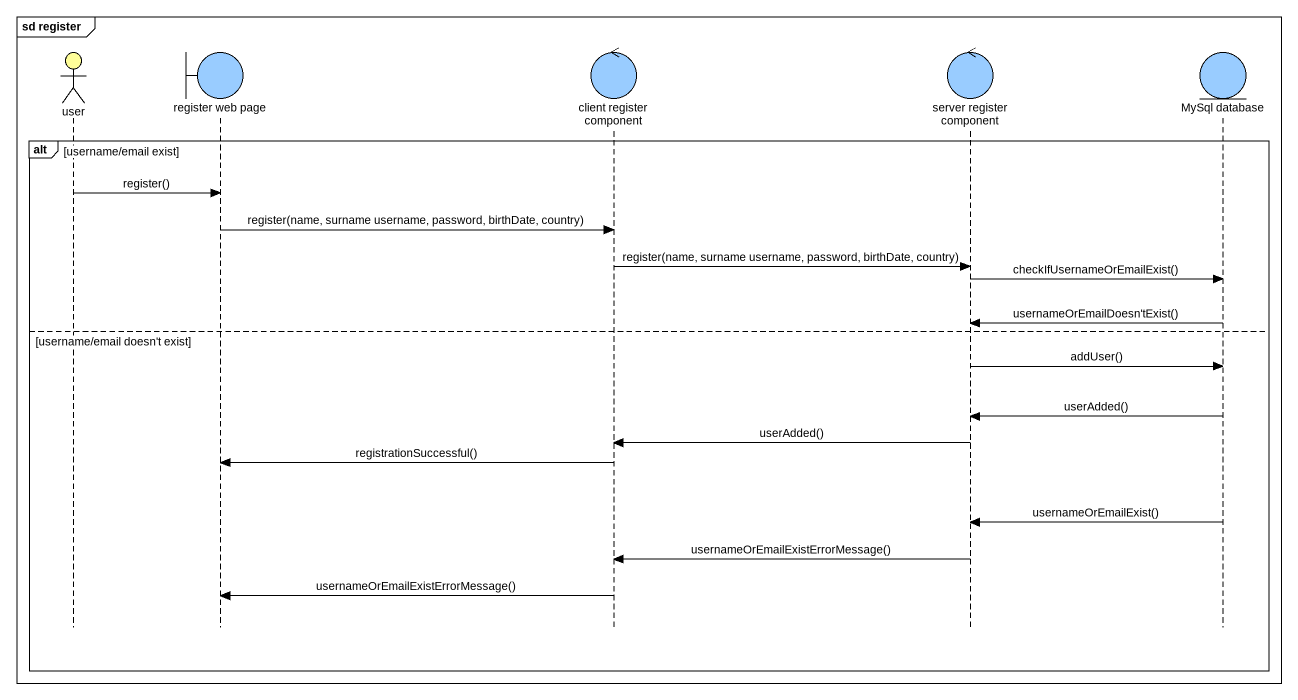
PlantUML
@startuml
mainframe sd register
hide footbox
actor user #FFFE99
boundary "register web page" as register_web_page #99CCFF
control "client register component" as client_register_component #99CCFF
control "server register component" as server_register_component #99CCFF
entity "MySql database" as MySql_database #99CCFF

alt username/email exist
  user -> register_web_page : register()
  register_web_page -> client_register_component : register(name, surname username, password, birthDate, country)
  client_register_component -> server_register_component : register(name, surname username, password, birthDate, country)
  server_register_component -> MySql_database : checkIfUsernameOrEmailExist()
  MySql_database -> server_register_component : usernameOrEmailDoesn'tExist()
else username/email doesn't exist
  server_register_component -> MySql_database : addUser()
  MySql_database -> server_register_component : userAdded()
  server_register_component -> client_register_component : userAdded()
  client_register_component -> register_web_page : registrationSuccessful()
  MySql_database -> server_register_component : usernameOrEmailExist()
  server_register_component -> client_register_component : usernameOrEmailExistErrorMessage()
  client_register_component -> register_web_page : usernameOrEmailExistErrorMessage()
end
@enduml
